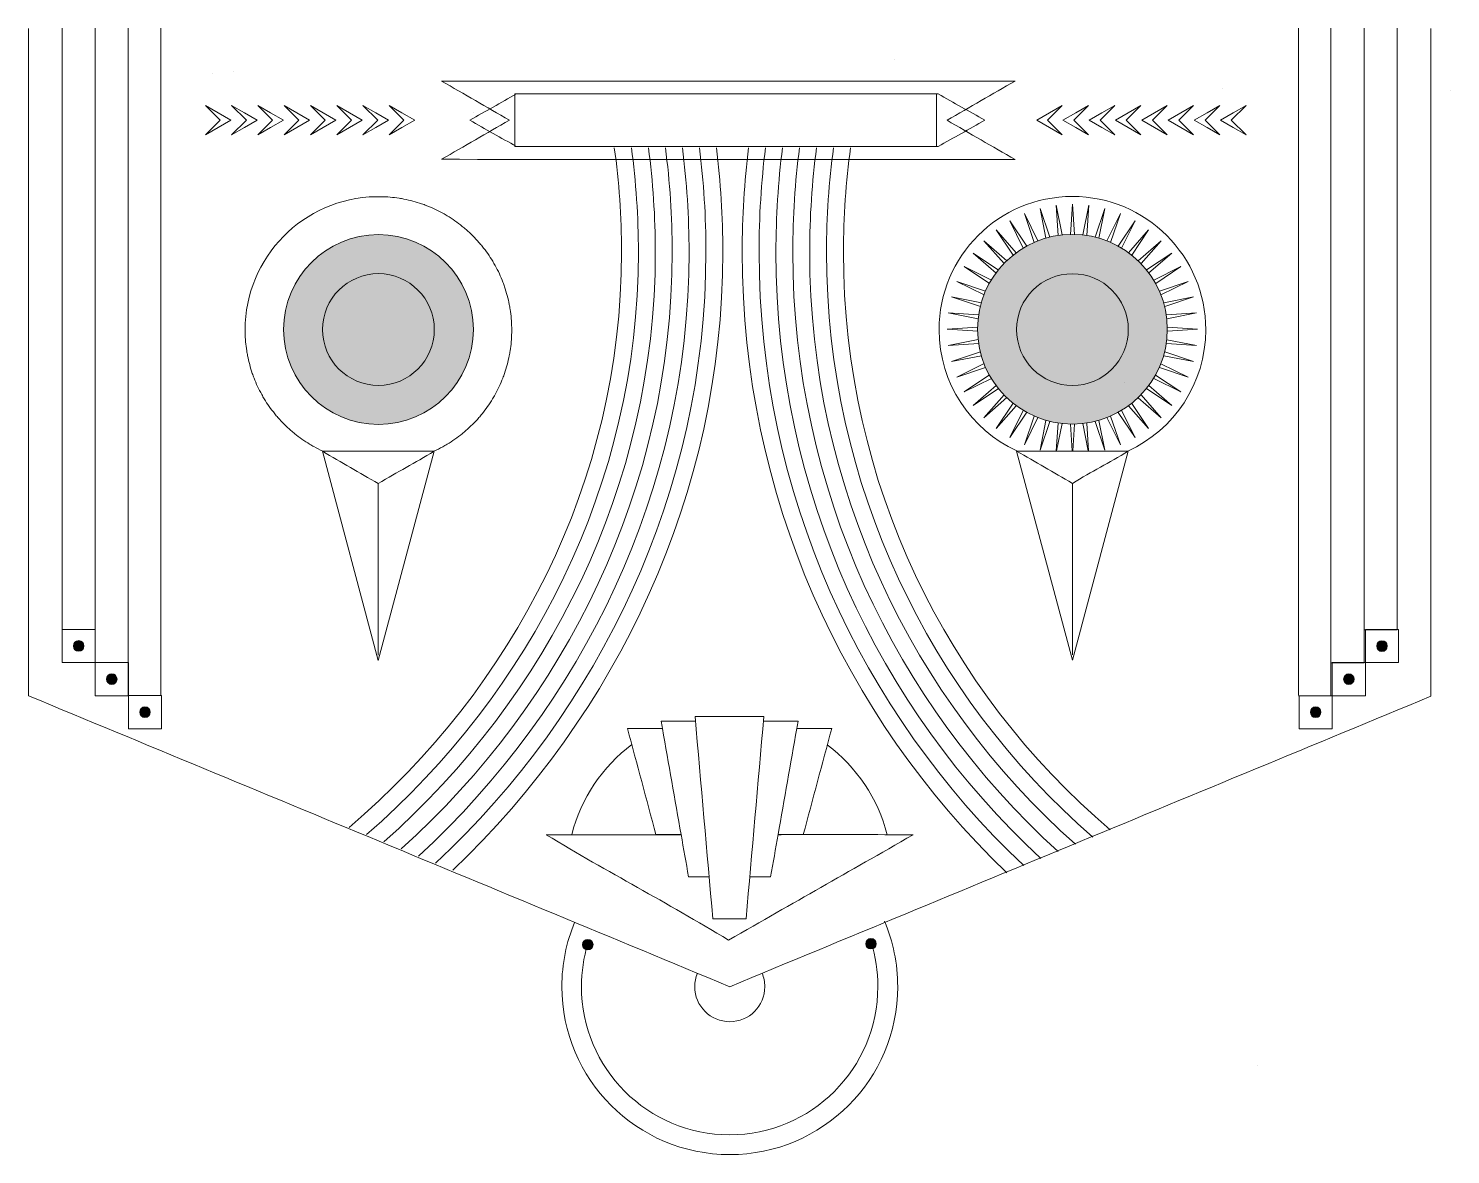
# Model space of a CAD drawing. Header units: inches. Extents: x 3.89 to 8.11, y -8.72 to -3.3.
# Drawn here: x 3.894 to 8.109, y -8.716 to -5.378 of the extents above; entities that cross this region are included whole.
import ezdxf

# ---------------------------------------------------------------- set-up
doc = ezdxf.new("R2010")
doc.units = ezdxf.units.IN
doc.header["$MEASUREMENT"] = 0
doc.layers.add('Layer 1', color=7, linetype='Continuous')

# ---------------------------------------------------------------- blocks, each defined once
blk = doc.blocks.new('block 2')
at = {"layer": 'Layer 1', "lineweight": 0}
blk.add_lwpolyline([(6.5856, -5.7279), (5.3356, -5.7279), (5.3356, -5.5716), (6.5856, -5.5716), (6.5856, -5.7279)], dxfattribs=at)
blk = doc.blocks.new('block 4')
at = {"layer": 'Layer 1', "lineweight": 0}
for points in [[(4.8444, -7.7461), (5.3299, -7.3335), (5.652, -6.7226), (5.652, -6.041), (5.652, -5.9358), (5.6447, -5.8325), (5.6305, -5.7312)], [(4.8444, -7.7461), (5.3299, -7.3335), (5.652, -6.7226), (5.652, -6.041), (5.652, -5.9358), (5.6447, -5.8325), (5.6305, -5.7312)], [(5.681, -5.7312), (5.6948, -5.8325), (5.702, -5.936), (5.702, -6.041), (5.702, -6.7287), (5.3816, -7.3461), (4.896, -7.7676)], [(5.7315, -5.7312), (5.7451, -5.8326), (5.752, -5.936), (5.752, -6.041), (5.752, -6.735), (5.4331, -7.3587), (4.9476, -7.7889)], [(5.7819, -5.7312), (5.7952, -5.8326), (5.802, -5.936), (5.802, -6.041), (5.802, -6.7412), (5.4845, -7.3714), (4.999, -7.8101)], [(5.8323, -5.7312), (5.8453, -5.8328), (5.852, -5.9361), (5.852, -6.041), (5.852, -6.7475), (5.5359, -7.384), (5.0501, -7.8313)], [(5.8827, -5.7312), (5.8955, -5.8328), (5.902, -5.9361), (5.902, -6.041), (5.902, -6.7538), (5.5869, -7.3969), (5.1008, -7.8524)], [(5.933, -5.7312), (5.9456, -5.8328), (5.952, -5.9361), (5.952, -6.041), (5.952, -6.76), (5.638, -7.4096), (5.1515, -7.8733)]]:
    blk.add_open_spline(points, degree=3, knots=[0, 0, 0, 0, 1, 1, 1, 2, 2, 2, 2], dxfattribs=at)
blk = doc.blocks.new('block 5')
at = {"layer": 'Layer 1', "lineweight": 0}
for points in [[(6.0283, -5.7312), (6.0159, -5.8328), (6.0095, -5.9361), (6.0095, -6.041), (6.0095, -6.7637), (6.3102, -7.4164), (6.7934, -7.8806)], [(6.0785, -5.7312), (6.0659, -5.8328), (6.0595, -5.9361), (6.0595, -6.041), (6.0595, -6.7575), (6.361, -7.4037), (6.8441, -7.8596)], [(6.129, -5.7312), (6.116, -5.8328), (6.1095, -5.9361), (6.1095, -6.041), (6.1095, -6.7513), (6.4117, -7.391), (6.8948, -7.8385)], [(6.1794, -5.7312), (6.1662, -5.8326), (6.1595, -5.936), (6.1595, -6.041), (6.1595, -6.7451), (6.4627, -7.3783), (6.9456, -7.8174)], [(6.2298, -5.7312), (6.2165, -5.8326), (6.2095, -5.936), (6.2095, -6.041), (6.2095, -6.7389), (6.5138, -7.3658), (6.997, -7.7961)], [(6.2802, -5.7312), (6.2666, -5.8325), (6.2595, -5.936), (6.2595, -6.041), (6.2595, -6.7328), (6.5649, -7.3532), (7.0483, -7.7749)], [(6.3306, -5.7312), (6.3167, -5.8325), (6.3095, -5.9358), (6.3095, -6.041), (6.3095, -6.7267), (6.6163, -7.3407), (7.1001, -7.7535)], [(6.3306, -5.7312), (6.3167, -5.8325), (6.3095, -5.9358), (6.3095, -6.041), (6.3095, -6.7267), (6.6163, -7.3407), (7.1001, -7.7535)]]:
    blk.add_open_spline(points, degree=3, knots=[0, 0, 0, 0, 1, 1, 1, 2, 2, 2, 2], dxfattribs=at)
blk = doc.blocks.new('block 3')
at = {"layer": 'Layer 1'}
for name in ['block 4', 'block 5']:
    blk.add_blockref(name, (0, 0), dxfattribs=at)
blk = doc.blocks.new('block 7')
at = {"layer": 'Layer 1', "lineweight": 0}
blk.add_lwpolyline([(4.931, -7.2515), (4.7654, -6.6311), (5.0966, -6.6311), (4.931, -7.2515)], dxfattribs=at)
blk.add_open_spline([(4.7654, -6.6311), (4.8225, -6.665), (4.8739, -6.6932), (4.931, -6.7271), (4.989, -6.6917), (5.0386, -6.6665), (5.0966, -6.6311)], degree=3, knots=[0, 0, 0, 0, 1, 1, 1, 2, 2, 2, 2], dxfattribs=at)
blk = doc.blocks.new('block 6')
at = {"layer": 'Layer 1', "lineweight": 0}
blk.add_lwpolyline([(4.931, -6.7271), (4.931, -7.2353)], dxfattribs=at)
at = {"layer": 'Layer 1'}
blk.add_blockref('block 7', (0, 0), dxfattribs=at)
blk = doc.blocks.new('block 9')
at = {"layer": 'Layer 1', "lineweight": 0}
blk.add_lwpolyline([(6.9883, -7.2508), (6.8226, -6.6304), (7.1539, -6.6304), (6.9883, -7.2508)], dxfattribs=at)
blk.add_open_spline([(6.8226, -6.6304), (6.8797, -6.6643), (6.9312, -6.6924), (6.9883, -6.7263), (7.0463, -6.691), (7.0959, -6.6658), (7.1539, -6.6304)], degree=3, knots=[0, 0, 0, 0, 1, 1, 1, 2, 2, 2, 2], dxfattribs=at)
blk = doc.blocks.new('block 8')
at = {"layer": 'Layer 1', "lineweight": 0}
blk.add_lwpolyline([(6.9883, -6.7263), (6.9883, -7.2346)], dxfattribs=at)
at = {"layer": 'Layer 1'}
blk.add_blockref('block 9', (0, 0), dxfattribs=at)
blk = doc.blocks.new('block 15')
at = {"layer": 'Layer 1', "lineweight": 0}
for points in [[(6.4616, -5.2852), (7.4327, -5.2008)], [(6.4622, -5.4706), (6.4622, -5.4706)], [(7.4327, -5.5558), (7.4327, -5.5558)]]:
    blk.add_lwpolyline(points, dxfattribs=at)
blk = doc.blocks.new('block 43')
at = {"layer": 'Layer 1', "lineweight": 0}
for points in [[(3.9941, -5.3771), (3.9941, -7.1593)], [(4.0919, -5.3771), (4.0919, -7.2575)], [(4.19, -5.3771), (4.19, -7.3553)], [(4.2863, -5.3771), (4.2863, -7.3553)], [(4.0919, -7.1593), (3.9941, -7.1593)], [(4.19, -7.2575), (4.0919, -7.2575)], [(4.2863, -7.3553), (4.19, -7.3553)]]:
    blk.add_lwpolyline(points, dxfattribs=at)
blk = doc.blocks.new('block 44')
at = {"layer": 'Layer 1', "lineweight": 0}
for points in [[(7.6581, -5.3764), (7.6581, -7.3546)], [(7.7544, -5.3764), (7.7544, -7.3546)], [(7.8526, -5.3764), (7.8526, -7.2568)], [(7.9504, -5.3764), (7.9504, -7.1586)], [(7.8526, -7.16), (7.9504, -7.16)], [(7.7544, -7.2582), (7.8526, -7.2582)], [(7.6581, -7.356), (7.7544, -7.356)]]:
    blk.add_lwpolyline(points, dxfattribs=at)
blk = doc.blocks.new('block 45')
at = {"layer": 'Layer 1', "lineweight": 0}
for points in [[(6.9824, -5.9883), (6.9883, -5.8983), (6.9942, -5.9883)], [(6.8753, -6.0121), (6.8463, -5.9265), (6.8862, -6.0075)], [(6.9099, -5.9995), (6.8923, -5.911), (6.9213, -5.9964)], [(6.9459, -5.9914), (6.9399, -5.9015), (6.9574, -5.9899)], [(7.0192, -5.9899), (7.0367, -5.9015), (7.0308, -5.9913)], [(7.0555, -5.9963), (7.0844, -5.911), (7.0667, -5.9993)], [(7.0906, -6.0074), (7.1303, -5.9265), (7.1013, -6.0118)], [(6.8126, -6.0501), (6.7624, -5.975), (6.822, -6.0429)], [(6.8427, -6.029), (6.8027, -5.9481), (6.8528, -6.0232)], [(7.1238, -6.0229), (7.1738, -5.9481), (7.1341, -6.0286)], [(7.1549, -6.0426), (7.2142, -5.975), (7.1642, -6.0497)], [(6.7856, -6.075), (6.7259, -6.007), (6.7938, -6.0667)], [(7.1831, -6.0663), (7.2508, -6.007), (7.1915, -6.0746)], [(6.7619, -6.1032), (6.6938, -6.0435), (6.7691, -6.0938)], [(7.208, -6.0935), (7.2827, -6.0435), (7.2152, -6.1026)], [(6.7422, -6.1342), (6.6669, -6.0839), (6.748, -6.1239)], [(7.2292, -6.1236), (7.3097, -6.0839), (7.2351, -6.1338)], [(6.7266, -6.1674), (6.6455, -6.1274), (6.731, -6.1565)], [(7.2462, -6.1563), (7.3312, -6.1274), (7.2506, -6.1671)], [(6.7155, -6.2024), (6.6298, -6.1733), (6.7185, -6.191)], [(7.2587, -6.1908), (7.3467, -6.1733), (7.2617, -6.2022)], [(6.7091, -6.2386), (6.6203, -6.221), (6.7106, -6.227)], [(7.2667, -6.2268), (7.3563, -6.221), (7.2683, -6.2385)], [(6.7076, -6.2753), (6.6172, -6.2695), (6.7076, -6.2635)], [(7.2698, -6.2636), (7.3594, -6.2695), (7.2698, -6.2753)], [(6.7106, -6.312), (6.6203, -6.3179), (6.7091, -6.3003)], [(7.2683, -6.3004), (7.3563, -6.3179), (7.2667, -6.312)], [(6.7185, -6.3478), (6.6298, -6.3654), (6.7155, -6.3364)], [(7.2617, -6.3365), (7.3467, -6.3654), (7.2587, -6.3479)], [(6.731, -6.3824), (6.6455, -6.4114), (6.7266, -6.3714)], [(6.748, -6.415), (6.6669, -6.455), (6.7422, -6.4047)], [(7.2349, -6.4051), (7.3097, -6.455), (7.2292, -6.4153)], [(7.2506, -6.3717), (7.3312, -6.4114), (7.2462, -6.3825)], [(6.7691, -6.445), (6.6938, -6.4953), (6.7619, -6.4357)], [(7.2152, -6.4361), (7.2827, -6.4953), (7.208, -6.4454)], [(6.7938, -6.4722), (6.7259, -6.5318), (6.7855, -6.4639)], [(6.822, -6.496), (6.7624, -6.5639), (6.8126, -6.4888)], [(7.1642, -6.4892), (7.2142, -6.5639), (7.1549, -6.4963)], [(7.1915, -6.4643), (7.2508, -6.5318), (7.1831, -6.4725)], [(6.8528, -6.5157), (6.8027, -6.5908), (6.8427, -6.5099)], [(6.8862, -6.5314), (6.8463, -6.6124), (6.8753, -6.5268)], [(7.1013, -6.5271), (7.1303, -6.6124), (7.0906, -6.5315)], [(7.1341, -6.5103), (7.1738, -6.5908), (7.1238, -6.516)], [(6.9213, -6.5425), (6.8923, -6.6279), (6.9099, -6.5395)], [(6.9459, -6.5475), (6.9403, -6.6303)], [(6.9574, -6.549), (6.9413, -6.6303)], [(6.9876, -6.6303), (6.9824, -6.5506)], [(6.9942, -6.5506), (6.989, -6.6303)], [(7.0353, -6.6303), (7.0192, -6.549)], [(7.0363, -6.6303), (7.0309, -6.5476)], [(7.0667, -6.5396), (7.0844, -6.6279), (7.0555, -6.5426)]]:
    blk.add_lwpolyline(points, dxfattribs=at)
blk = doc.blocks.new('block 46')
at = {"layer": 'Layer 1', "lineweight": 0}
for points in [[(4.4185, -5.6933), (4.462, -5.6498), (4.4185, -5.6062), (4.4562, -5.628), (4.4939, -5.6498), (4.4562, -5.6715), (4.4185, -5.6933)], [(4.5718, -5.6498), (4.534, -5.6716), (4.4963, -5.6933), (4.5399, -5.6498), (4.4963, -5.6062), (4.534, -5.628), (4.5718, -5.6498)], [(4.6496, -5.6498), (4.6119, -5.6716), (4.5741, -5.6934), (4.6177, -5.6498), (4.5741, -5.6062), (4.6119, -5.628), (4.6496, -5.6498)], [(4.7275, -5.6498), (4.6897, -5.6716), (4.652, -5.6934), (4.6956, -5.6498), (4.652, -5.6062), (4.6897, -5.628), (4.7275, -5.6498)], [(4.8053, -5.6498), (4.7676, -5.6716), (4.7298, -5.6934), (4.7734, -5.6498), (4.7298, -5.6062), (4.7676, -5.628), (4.8053, -5.6498)], [(4.8831, -5.6498), (4.8454, -5.6716), (4.8077, -5.6934), (4.8512, -5.6498), (4.8077, -5.6062), (4.8454, -5.628), (4.8831, -5.6498)], [(4.961, -5.6498), (4.9232, -5.6716), (4.8855, -5.6934), (4.9291, -5.6498), (4.8855, -5.6062), (4.9232, -5.628), (4.961, -5.6498)], [(4.9633, -5.6934), (5.0069, -5.6498), (4.9633, -5.6062), (5.0011, -5.628), (5.0388, -5.6498), (5.0011, -5.6716), (4.9633, -5.6934)]]:
    blk.add_lwpolyline(points, dxfattribs=at)
blk = doc.blocks.new('block 47')
at = {"layer": 'Layer 1', "lineweight": 0}
for points in [[(6.9579, -5.6061), (6.9143, -5.6497), (6.9579, -5.6933), (6.9201, -5.6715), (6.8824, -5.6497), (6.9201, -5.6279), (6.9579, -5.6061)], [(6.9602, -5.6497), (6.998, -5.6279), (7.0357, -5.6061), (6.9921, -5.6497), (7.0357, -5.6933), (6.998, -5.6715), (6.9602, -5.6497)], [(7.0381, -5.6497), (7.0758, -5.6279), (7.1136, -5.6061), (7.07, -5.6497), (7.1136, -5.6933), (7.0758, -5.6715), (7.0381, -5.6497)], [(7.1159, -5.6497), (7.1537, -5.6279), (7.1914, -5.6061), (7.1478, -5.6497), (7.1914, -5.6933), (7.1537, -5.6715), (7.1159, -5.6497)], [(7.1938, -5.6497), (7.2315, -5.6279), (7.2692, -5.6061), (7.2257, -5.6497), (7.2692, -5.6933), (7.2315, -5.6715), (7.1938, -5.6497)], [(7.2716, -5.6497), (7.3093, -5.6279), (7.3471, -5.6062), (7.3035, -5.6497), (7.3471, -5.6933), (7.3093, -5.6715), (7.2716, -5.6497)], [(7.3494, -5.6497), (7.3872, -5.628), (7.4249, -5.6062), (7.3813, -5.6497), (7.4249, -5.6933), (7.3872, -5.6715), (7.3494, -5.6497)], [(7.5028, -5.6062), (7.4592, -5.6498), (7.5028, -5.6933), (7.465, -5.6715), (7.4273, -5.6498), (7.465, -5.628), (7.5028, -5.6062)]]:
    blk.add_lwpolyline(points, dxfattribs=at)
blk = doc.blocks.new('block 48')
at = {"layer": 'Layer 1', "lineweight": 0}
for points, knots in [([(5.9224, -8.0176), (5.9553, -8.0176), (5.9882, -8.0176), (6.0211, -8.0176), (6.0386, -7.8176), (6.0561, -7.6176), (6.0736, -7.4176), (6.0057, -7.4176), (5.9378, -7.4176), (5.8699, -7.4176), (5.8874, -7.6176), (5.9049, -7.8176), (5.9224, -8.0176)], [0, 0, 0, 0, 1, 1, 1, 2, 2, 2, 3, 3, 3, 4, 4, 4, 4]), ([(5.8285, -7.7676), (5.8037, -7.7676), (5.7788, -7.7676), (5.754, -7.7676), (5.7259, -7.6628), (5.6977, -7.5579), (5.6697, -7.453), (5.7041, -7.453), (5.7387, -7.453), (5.7731, -7.453)], [0, 0, 0, 0, 1, 1, 1, 2, 2, 2, 3, 3, 3, 3]), ([(5.871, -7.431), (5.8372, -7.431), (5.8031, -7.431), (5.7692, -7.431), (5.7705, -7.4383), (5.7719, -7.4457), (5.7731, -7.453), (5.7916, -7.5579), (5.8101, -7.6628), (5.8285, -7.7676), (5.8359, -7.8093), (5.8433, -7.851), (5.8506, -7.8926), (5.8709, -7.8926), (5.891, -7.8926), (5.9113, -7.8926)], [0, 0, 0, 0, 1, 1, 1, 2, 2, 2, 3, 3, 3, 4, 4, 4, 5, 5, 5, 5]), ([(6.032, -7.8926), (6.0526, -7.8926), (6.0733, -7.8926), (6.0938, -7.8926), (6.1012, -7.851), (6.1085, -7.8093), (6.1159, -7.7676), (6.1344, -7.6628), (6.1528, -7.5579), (6.1713, -7.453), (6.1726, -7.4457), (6.174, -7.4383), (6.1752, -7.431), (6.1409, -7.431), (6.1067, -7.431), (6.0724, -7.431)], [0, 0, 0, 0, 1, 1, 1, 2, 2, 2, 3, 3, 3, 4, 4, 4, 5, 5, 5, 5]), ([(6.1713, -7.453), (6.2058, -7.453), (6.2403, -7.453), (6.2748, -7.453), (6.2467, -7.5579), (6.2185, -7.6628), (6.1905, -7.7676), (6.1656, -7.7676), (6.1408, -7.7676), (6.1159, -7.7676)], [0, 0, 0, 0, 1, 1, 1, 2, 2, 2, 3, 3, 3, 3])]:
    blk.add_open_spline(points, degree=3, knots=knots, dxfattribs=at)

msp = doc.modelspace()

# ---------------------------------------------------------------- hatches: boundary and pattern name
at = {"layer": 'Layer 1'}
h = msp.add_hatch(color=32, dxfattribs=at)
h.dxf.hatch_style = 2
edge = h.paths.add_edge_path()
edge.add_spline(control_points=[(5.2127, -6.2703), (5.2127, -6.4256), (5.0867, -6.5515), (4.9314, -6.5515), (4.7761, -6.5515), (4.6502, -6.4256), (4.6502, -6.2703), (4.6502, -6.1149), (4.7761, -5.989), (4.9314, -5.989), (5.0867, -5.989), (5.2127, -6.1149), (5.2127, -6.2703)], knot_values=[0, 0, 0, 0, 1, 1, 1, 2, 2, 2, 3, 3, 3, 4, 4, 4, 4], degree=3, periodic=1)
h = msp.add_hatch(color=32, dxfattribs=at)
h.dxf.hatch_style = 2
edge = h.paths.add_edge_path()
edge.add_spline(control_points=[(7.2695, -6.2693), (7.2695, -6.4247), (7.1436, -6.5506), (6.9883, -6.5506), (6.8329, -6.5506), (6.707, -6.4247), (6.707, -6.2693), (6.707, -6.114), (6.8329, -5.9881), (6.9883, -5.9881), (7.1436, -5.9881), (7.2695, -6.114), (7.2695, -6.2693)], knot_values=[0, 0, 0, 0, 1, 1, 1, 2, 2, 2, 3, 3, 3, 4, 4, 4, 4], degree=3, periodic=1)
h = msp.add_hatch(color=32, dxfattribs=at)
h.dxf.hatch_style = 2
edge = h.paths.add_edge_path()
edge.add_spline(control_points=[(4.0586, -7.2084), (4.0586, -7.2171), (4.0516, -7.2242), (4.043, -7.2242), (4.0343, -7.2242), (4.0273, -7.2171), (4.0273, -7.2084), (4.0273, -7.1996), (4.0343, -7.1925), (4.043, -7.1925), (4.0516, -7.1925), (4.0586, -7.1996), (4.0586, -7.2084)], knot_values=[0, 0, 0, 0, 1, 1, 1, 2, 2, 2, 3, 3, 3, 4, 4, 4, 4], degree=3, periodic=1)
h = msp.add_hatch(color=32, dxfattribs=at)
h.dxf.hatch_style = 2
edge = h.paths.add_edge_path()
edge.add_spline(control_points=[(7.8901, -7.2086), (7.8901, -7.2174), (7.8971, -7.2245), (7.9057, -7.2245), (7.9144, -7.2245), (7.9214, -7.2174), (7.9214, -7.2086), (7.9214, -7.1999), (7.9144, -7.1928), (7.9057, -7.1928), (7.8971, -7.1928), (7.8901, -7.1999), (7.8901, -7.2086)], knot_values=[0, 0, 0, 0, 1, 1, 1, 2, 2, 2, 3, 3, 3, 4, 4, 4, 4], degree=3, periodic=1)
h = msp.add_hatch(color=32, dxfattribs=at)
h.dxf.hatch_style = 2
edge = h.paths.add_edge_path()
edge.add_spline(control_points=[(4.1566, -7.3065), (4.1566, -7.3153), (4.1496, -7.3224), (4.1409, -7.3224), (4.1323, -7.3224), (4.1253, -7.3153), (4.1253, -7.3065), (4.1253, -7.2978), (4.1323, -7.2907), (4.1409, -7.2907), (4.1496, -7.2907), (4.1566, -7.2978), (4.1566, -7.3065)], knot_values=[0, 0, 0, 0, 1, 1, 1, 2, 2, 2, 3, 3, 3, 4, 4, 4, 4], degree=3, periodic=1)
h = msp.add_hatch(color=32, dxfattribs=at)
h.dxf.hatch_style = 2
edge = h.paths.add_edge_path()
edge.add_spline(control_points=[(7.7921, -7.3068), (7.7921, -7.3155), (7.7991, -7.3226), (7.8078, -7.3226), (7.8164, -7.3226), (7.8234, -7.3155), (7.8234, -7.3068), (7.8234, -7.298), (7.8164, -7.2909), (7.8078, -7.2909), (7.7991, -7.2909), (7.7921, -7.298), (7.7921, -7.3068)], knot_values=[0, 0, 0, 0, 1, 1, 1, 2, 2, 2, 3, 3, 3, 4, 4, 4, 4], degree=3, periodic=1)
h = msp.add_hatch(color=32, dxfattribs=at)
h.dxf.hatch_style = 2
edge = h.paths.add_edge_path()
edge.add_spline(control_points=[(4.2552, -7.4045), (4.2552, -7.4133), (4.2482, -7.4204), (4.2395, -7.4204), (4.2309, -7.4204), (4.2239, -7.4133), (4.2239, -7.4045), (4.2239, -7.3958), (4.2309, -7.3887), (4.2395, -7.3887), (4.2482, -7.3887), (4.2552, -7.3958), (4.2552, -7.4045)], knot_values=[0, 0, 0, 0, 1, 1, 1, 2, 2, 2, 3, 3, 3, 4, 4, 4, 4], degree=3, periodic=1)
h = msp.add_hatch(color=32, dxfattribs=at)
h.dxf.hatch_style = 2
edge = h.paths.add_edge_path()
edge.add_spline(control_points=[(7.6936, -7.4047), (7.6936, -7.4135), (7.7006, -7.4206), (7.7092, -7.4206), (7.7178, -7.4206), (7.7248, -7.4135), (7.7248, -7.4047), (7.7248, -7.396), (7.7178, -7.3889), (7.7092, -7.3889), (7.7006, -7.3889), (7.6936, -7.396), (7.6936, -7.4047)], knot_values=[0, 0, 0, 0, 1, 1, 1, 2, 2, 2, 3, 3, 3, 4, 4, 4, 4], degree=3, periodic=1)
h = msp.add_hatch(color=32, dxfattribs=at)
h.dxf.hatch_style = 2
edge = h.paths.add_edge_path()
edge.add_spline(control_points=[(5.5674, -8.0937), (5.5674, -8.1023), (5.5604, -8.1093), (5.5517, -8.1093), (5.5431, -8.1093), (5.5361, -8.1023), (5.5361, -8.0937), (5.5361, -8.0851), (5.5431, -8.0781), (5.5517, -8.0781), (5.5604, -8.0781), (5.5674, -8.0851), (5.5674, -8.0937)], knot_values=[0, 0, 0, 0, 1, 1, 1, 2, 2, 2, 3, 3, 3, 4, 4, 4, 4], degree=3, periodic=1)
h = msp.add_hatch(color=32, dxfattribs=at)
h.dxf.hatch_style = 2
edge = h.paths.add_edge_path()
edge.add_spline(control_points=[(6.4068, -8.091), (6.4068, -8.0996), (6.3998, -8.1066), (6.3912, -8.1066), (6.3826, -8.1066), (6.3756, -8.0996), (6.3756, -8.091), (6.3756, -8.0824), (6.3826, -8.0754), (6.3912, -8.0754), (6.3998, -8.0754), (6.4068, -8.0824), (6.4068, -8.091)], knot_values=[0, 0, 0, 0, 1, 1, 1, 2, 2, 2, 3, 3, 3, 4, 4, 4, 4], degree=3, periodic=1)

# ---------------------------------------------------------------- linework, layer by layer
at = {"layer": 'Layer 1', "lineweight": 0}
for points in [[(4.441, -5.5099), (4.441, -5.5099)], [(4.5019, -5.5046), (4.5019, -5.5046)], [(8.109, -5.5613), (8.109, -5.5613)], [(5.2129, -5.6276), (5.2129, -5.6276)], [(7.1435, -6.4279), (7.1435, -6.4279)], [(4.092, -7.2575), (3.9939, -7.2575), (3.9939, -7.1593), (4.092, -7.1593), (4.092, -7.2575)], [(7.8567, -7.2577), (7.9548, -7.2577), (7.9548, -7.1596), (7.8567, -7.1596), (7.8567, -7.2577)], [(4.1905, -7.3557), (4.0923, -7.3557), (4.0923, -7.2576), (4.1905, -7.2576), (4.1905, -7.3557)], [(7.7582, -7.356), (7.8564, -7.356), (7.8564, -7.2578), (7.7582, -7.2578), (7.7582, -7.356)], [(4.2886, -7.4536), (4.1905, -7.4536), (4.1905, -7.3554), (4.2886, -7.3554), (4.2886, -7.4536)], [(7.6601, -7.4538), (7.7582, -7.4538), (7.7582, -7.3557), (7.6601, -7.3557), (7.6601, -7.4538)], [(4.0764, -7.4559), (4.0764, -7.4559)], [(7.5371, -8.4532), (7.5371, -8.4532)]]:
    msp.add_lwpolyline(points, dxfattribs=at)
for points, knots in [([(3.894, -5.3777), (3.894, -6.0371), (3.894, -6.6965), (3.894, -7.3559), (4.5869, -7.6433), (5.2798, -7.9308), (5.9727, -8.2183), (6.6652, -7.9314), (7.3578, -7.6445), (8.0504, -7.3575), (8.0504, -6.6976), (8.0504, -6.0376), (8.0504, -5.3777)], [0, 0, 0, 0, 1, 1, 1, 2, 2, 2, 3, 3, 3, 4, 4, 4, 4]), ([(5.1185, -5.5336), (5.6851, -5.5336), (6.2517, -5.5336), (6.8182, -5.5336), (6.751, -5.5724), (6.6838, -5.6112), (6.6166, -5.65), (6.6838, -5.6888), (6.751, -5.7276), (6.8182, -5.7664), (6.2517, -5.7662), (5.6851, -5.7659), (5.1185, -5.7657), (5.1855, -5.727), (5.2525, -5.6883), (5.3194, -5.6496), (5.2525, -5.611), (5.1855, -5.5723), (5.1185, -5.5336)], [0, 0, 0, 0, 1, 1, 1, 2, 2, 2, 3, 3, 3, 4, 4, 4, 5, 5, 5, 6, 6, 6, 6]), ([(5.2024, -5.6498), (5.2468, -5.6759), (5.2958, -5.7019), (5.3402, -5.728), (5.7584, -5.7285), (6.172, -5.7274), (6.5902, -5.728), (6.6363, -5.7013), (6.6824, -5.6765), (6.7285, -5.6498), (6.6824, -5.6232), (6.6363, -5.5983), (6.5902, -5.5717), (6.1735, -5.5723), (5.7569, -5.5711), (5.3402, -5.5717), (5.2943, -5.5977), (5.2483, -5.6238), (5.2024, -5.6498)], [0, 0, 0, 0, 1, 1, 1, 2, 2, 2, 3, 3, 3, 4, 4, 4, 5, 5, 5, 6, 6, 6, 6]), ([(5.096, -6.631), (5.1049, -6.6268), (5.1138, -6.6225), (5.1222, -6.6176), (5.1265, -6.6153), (5.1307, -6.6129), (5.1349, -6.6104), (5.1506, -6.601), (5.1654, -6.5906), (5.1794, -6.5793), (5.1832, -6.5761), (5.1869, -6.5731), (5.1907, -6.5699), (5.2043, -6.5579), (5.2172, -6.5451), (5.229, -6.5315), (5.2324, -6.5278), (5.2354, -6.524), (5.2385, -6.5203), (5.2499, -6.5063), (5.2603, -6.4914), (5.2696, -6.476), (5.2696, -6.476), (5.2696, -6.4758), (5.2696, -6.4758), (5.2722, -6.4717), (5.2746, -6.4675), (5.2769, -6.4633), (5.2857, -6.4475), (5.2935, -6.4311), (5.3, -6.414), (5.3018, -6.4096), (5.3035, -6.405), (5.3051, -6.4003), (5.311, -6.3833), (5.3157, -6.3658), (5.3192, -6.3478), (5.3201, -6.3431), (5.321, -6.3383), (5.3217, -6.3335), (5.3244, -6.3158), (5.3261, -6.2978), (5.3264, -6.2793), (5.3265, -6.2768), (5.3265, -6.2742), (5.3265, -6.2717), (5.3265, -6.2693), (5.3265, -6.2669), (5.3264, -6.2647), (5.3261, -6.2464), (5.3246, -6.2283), (5.3218, -6.2106), (5.3211, -6.2058), (5.3203, -6.201), (5.3193, -6.1963), (5.3193, -6.1963), (5.3192, -6.1963), (5.3192, -6.1963), (5.3158, -6.1782), (5.3111, -6.1607), (5.3053, -6.1436), (5.3037, -6.139), (5.3021, -6.1344), (5.3004, -6.13), (5.2939, -6.1129), (5.2861, -6.0964), (5.2774, -6.0806), (5.275, -6.0762), (5.2725, -6.0719), (5.27, -6.0678), (5.2607, -6.0522), (5.2503, -6.0374), (5.2389, -6.0235), (5.2358, -6.0196), (5.2328, -6.0158), (5.2293, -6.0122), (5.2176, -5.9985), (5.2047, -5.9856), (5.191, -5.9739), (5.1874, -5.9704), (5.1836, -5.9674), (5.1799, -5.9644), (5.1658, -5.9529), (5.1508, -5.9424), (5.1353, -5.9331), (5.1311, -5.9304), (5.1269, -5.9281), (5.1226, -5.9257), (5.1068, -5.9169), (5.0904, -5.9092), (5.0733, -5.9028), (5.0687, -5.9008), (5.0642, -5.8992), (5.0594, -5.8978), (5.0425, -5.8918), (5.025, -5.8871), (5.0071, -5.8838), (5.0024, -5.8826), (4.9976, -5.8818), (4.9928, -5.8813), (4.9751, -5.8783), (4.9569, -5.8768), (4.9385, -5.8765), (4.9361, -5.8764), (4.9337, -5.8764), (4.9314, -5.8764), (4.9289, -5.8764), (4.9264, -5.8764), (4.9239, -5.8765), (4.7092, -5.8804), (4.5363, -6.0558), (4.5363, -6.2717), (4.5363, -6.2742), (4.5363, -6.2768), (4.5364, -6.2793), (4.5367, -6.2976), (4.5382, -6.3157), (4.5411, -6.3333), (4.5418, -6.3382), (4.5426, -6.3431), (4.5436, -6.3478), (4.5471, -6.3657), (4.5518, -6.3832), (4.5576, -6.4003), (4.5592, -6.4049), (4.5608, -6.4094), (4.5626, -6.414), (4.5692, -6.431), (4.5768, -6.4474), (4.5856, -6.4631), (4.5879, -6.4674), (4.5904, -6.4715), (4.5929, -6.4757), (4.6022, -6.4913), (4.6126, -6.506), (4.6242, -6.52), (4.6271, -6.5239), (4.6303, -6.5276), (4.6336, -6.5314), (4.6454, -6.545), (4.6582, -6.5578), (4.6719, -6.5696), (4.6756, -6.5728), (4.6793, -6.576), (4.6831, -6.579), (4.6971, -6.5904), (4.7119, -6.6008), (4.7275, -6.6101), (4.7317, -6.6126), (4.7358, -6.6151), (4.7401, -6.6175), (4.7486, -6.6222), (4.7574, -6.6267), (4.7663, -6.6307)], [0, 0, 0, 0, 1, 1, 1, 2, 2, 2, 3, 3, 3, 4, 4, 4, 5, 5, 5, 6, 6, 6, 7, 7, 7, 8, 8, 8, 9, 9, 9, 10, 10, 10, 11, 11, 11, 12, 12, 12, 13, 13, 13, 14, 14, 14, 15, 15, 15, 16, 16, 16, 17, 17, 17, 18, 18, 18, 19, 19, 19, 20, 20, 20, 21, 21, 21, 22, 22, 22, 23, 23, 23, 24, 24, 24, 25, 25, 25, 26, 26, 26, 27, 27, 27, 28, 28, 28, 29, 29, 29, 30, 30, 30, 31, 31, 31, 32, 32, 32, 33, 33, 33, 34, 34, 34, 35, 35, 35, 36, 36, 36, 37, 37, 37, 38, 38, 38, 39, 39, 39, 40, 40, 40, 41, 41, 41, 42, 42, 42, 43, 43, 43, 44, 44, 44, 45, 45, 45, 46, 46, 46, 47, 47, 47, 48, 48, 48, 49, 49, 49, 50, 50, 50, 51, 51, 51, 51]), ([(6.823, -6.6301), (6.6873, -6.5675), (6.5931, -6.4302), (6.5931, -6.271), (6.5931, -6.0527), (6.77, -5.8758), (6.9883, -5.8758), (7.2065, -5.8758), (7.3835, -6.0527), (7.3835, -6.271), (7.3835, -6.4305), (7.2889, -6.5679), (7.1528, -6.6304)], [0, 0, 0, 0, 1, 1, 1, 2, 2, 2, 3, 3, 3, 4, 4, 4, 4]), ([(5.2127, -6.2703), (5.2127, -6.4256), (5.0867, -6.5515), (4.9314, -6.5515), (4.7761, -6.5515), (4.6502, -6.4256), (4.6502, -6.2703), (4.6502, -6.1149), (4.7761, -5.989), (4.9314, -5.989), (5.0867, -5.989), (5.2127, -6.1149), (5.2127, -6.2703)], [0, 0, 0, 0, 1, 1, 1, 2, 2, 2, 3, 3, 3, 4, 4, 4, 4]), ([(7.2695, -6.2693), (7.2695, -6.4247), (7.1436, -6.5506), (6.9883, -6.5506), (6.8329, -6.5506), (6.707, -6.4247), (6.707, -6.2693), (6.707, -6.114), (6.8329, -5.9881), (6.9883, -5.9881), (7.1436, -5.9881), (7.2695, -6.114), (7.2695, -6.2693)], [0, 0, 0, 0, 1, 1, 1, 2, 2, 2, 3, 3, 3, 4, 4, 4, 4]), ([(5.097, -6.2703), (5.097, -6.3617), (5.0229, -6.4359), (4.9314, -6.4359), (4.8399, -6.4359), (4.7658, -6.3617), (4.7658, -6.2703), (4.7658, -6.1788), (4.8399, -6.1046), (4.9314, -6.1046), (5.0229, -6.1046), (5.097, -6.1788), (5.097, -6.2703)], [0, 0, 0, 0, 1, 1, 1, 2, 2, 2, 3, 3, 3, 4, 4, 4, 4]), ([(7.1539, -6.2705), (7.1539, -6.3619), (7.0797, -6.4361), (6.9883, -6.4361), (6.8968, -6.4361), (6.8226, -6.3619), (6.8226, -6.2705), (6.8226, -6.179), (6.8968, -6.1048), (6.9883, -6.1048), (7.0797, -6.1048), (7.1539, -6.179), (7.1539, -6.2705)], [0, 0, 0, 0, 1, 1, 1, 2, 2, 2, 3, 3, 3, 4, 4, 4, 4]), ([(4.0586, -7.2084), (4.0586, -7.2171), (4.0516, -7.2242), (4.043, -7.2242), (4.0343, -7.2242), (4.0273, -7.2171), (4.0273, -7.2084), (4.0273, -7.1996), (4.0343, -7.1925), (4.043, -7.1925), (4.0516, -7.1925), (4.0586, -7.1996), (4.0586, -7.2084)], [0, 0, 0, 0, 1, 1, 1, 2, 2, 2, 3, 3, 3, 4, 4, 4, 4]), ([(7.8901, -7.2086), (7.8901, -7.2174), (7.8971, -7.2245), (7.9057, -7.2245), (7.9144, -7.2245), (7.9214, -7.2174), (7.9214, -7.2086), (7.9214, -7.1999), (7.9144, -7.1928), (7.9057, -7.1928), (7.8971, -7.1928), (7.8901, -7.1999), (7.8901, -7.2086)], [0, 0, 0, 0, 1, 1, 1, 2, 2, 2, 3, 3, 3, 4, 4, 4, 4]), ([(4.1566, -7.3065), (4.1566, -7.3153), (4.1496, -7.3224), (4.1409, -7.3224), (4.1323, -7.3224), (4.1253, -7.3153), (4.1253, -7.3065), (4.1253, -7.2978), (4.1323, -7.2907), (4.1409, -7.2907), (4.1496, -7.2907), (4.1566, -7.2978), (4.1566, -7.3065)], [0, 0, 0, 0, 1, 1, 1, 2, 2, 2, 3, 3, 3, 4, 4, 4, 4]), ([(7.7921, -7.3068), (7.7921, -7.3155), (7.7991, -7.3226), (7.8078, -7.3226), (7.8164, -7.3226), (7.8234, -7.3155), (7.8234, -7.3068), (7.8234, -7.298), (7.8164, -7.2909), (7.8078, -7.2909), (7.7991, -7.2909), (7.7921, -7.298), (7.7921, -7.3068)], [0, 0, 0, 0, 1, 1, 1, 2, 2, 2, 3, 3, 3, 4, 4, 4, 4]), ([(4.2552, -7.4045), (4.2552, -7.4133), (4.2482, -7.4204), (4.2395, -7.4204), (4.2309, -7.4204), (4.2239, -7.4133), (4.2239, -7.4045), (4.2239, -7.3958), (4.2309, -7.3887), (4.2395, -7.3887), (4.2482, -7.3887), (4.2552, -7.3958), (4.2552, -7.4045)], [0, 0, 0, 0, 1, 1, 1, 2, 2, 2, 3, 3, 3, 4, 4, 4, 4]), ([(7.6936, -7.4047), (7.6936, -7.4135), (7.7006, -7.4206), (7.7092, -7.4206), (7.7178, -7.4206), (7.7248, -7.4135), (7.7248, -7.4047), (7.7248, -7.396), (7.7178, -7.3889), (7.7092, -7.3889), (7.7006, -7.3889), (7.6936, -7.396), (7.6936, -7.4047)], [0, 0, 0, 0, 1, 1, 1, 2, 2, 2, 3, 3, 3, 4, 4, 4, 4]), ([(6.116, -7.7678), (6.1407, -7.7676), (6.1656, -7.7676), (6.1906, -7.7676), (6.2953, -7.7676), (6.4025, -7.7676), (6.516, -7.7679), (6.3183, -7.8813), (6.1671, -7.9669), (5.9694, -8.0803), (5.7808, -7.9661), (5.6171, -7.8819), (5.4285, -7.7679), (5.569, -7.7682), (5.7001, -7.7682), (5.8286, -7.7679)], [0, 0, 0, 0, 1, 1, 1, 2, 2, 2, 3, 3, 3, 4, 4, 4, 5, 5, 5, 5]), ([(6.4313, -8.0246), (6.4565, -8.0841), (6.4704, -8.1496), (6.4704, -8.2183), (6.4704, -8.4932), (6.2475, -8.716), (5.9727, -8.716), (5.6978, -8.716), (5.475, -8.4932), (5.475, -8.2183), (5.475, -8.1508), (5.4884, -8.0865), (5.5127, -8.0278)], [0, 0, 0, 0, 1, 1, 1, 2, 2, 2, 3, 3, 3, 4, 4, 4, 4]), ([(6.3917, -8.0877), (6.4045, -8.129), (6.4115, -8.1728), (6.4115, -8.2183), (6.4115, -8.4609), (6.2148, -8.6575), (5.9722, -8.6575), (5.7296, -8.6575), (5.533, -8.4609), (5.533, -8.2183), (5.533, -8.174), (5.5395, -8.1313), (5.5517, -8.091)], [0, 0, 0, 0, 1, 1, 1, 2, 2, 2, 3, 3, 3, 4, 4, 4, 4]), ([(5.5674, -8.0937), (5.5674, -8.1023), (5.5604, -8.1093), (5.5517, -8.1093), (5.5431, -8.1093), (5.5361, -8.1023), (5.5361, -8.0937), (5.5361, -8.0851), (5.5431, -8.0781), (5.5517, -8.0781), (5.5604, -8.0781), (5.5674, -8.0851), (5.5674, -8.0937)], [0, 0, 0, 0, 1, 1, 1, 2, 2, 2, 3, 3, 3, 4, 4, 4, 4]), ([(6.4068, -8.091), (6.4068, -8.0996), (6.3998, -8.1066), (6.3912, -8.1066), (6.3826, -8.1066), (6.3756, -8.0996), (6.3756, -8.091), (6.3756, -8.0824), (6.3826, -8.0754), (6.3912, -8.0754), (6.3998, -8.0754), (6.4068, -8.0824), (6.4068, -8.091)], [0, 0, 0, 0, 1, 1, 1, 2, 2, 2, 3, 3, 3, 4, 4, 4, 4]), ([(6.0685, -8.1786), (6.0736, -8.1908), (6.0764, -8.2043), (6.0764, -8.2183), (6.0764, -8.2756), (6.03, -8.3221), (5.9726, -8.3221), (5.9154, -8.3221), (5.8689, -8.2756), (5.8689, -8.2183), (5.8689, -8.2043), (5.8717, -8.1908), (5.8768, -8.1786)], [0, 0, 0, 0, 1, 1, 1, 2, 2, 2, 3, 3, 3, 4, 4, 4, 4])]:
    msp.add_open_spline(points, degree=3, knots=knots, dxfattribs=at)
for points in [[(5.5043, -7.7679), (5.5317, -7.6597), (5.5957, -7.566), (5.6825, -7.5008)], [(6.2618, -7.5015), (6.3482, -7.5665), (6.4118, -7.66), (6.4392, -7.7678)]]:
    msp.add_open_spline(points, degree=3, dxfattribs=at)

# ---------------------------------------------------------------- block references
at = {"layer": 'Layer 1'}
for name in ['block 15', 'block 43', 'block 44', 'block 2', 'block 46', 'block 47', 'block 3', 'block 45', 'block 6', 'block 8', 'block 48']:
    msp.add_blockref(name, (0, 0), dxfattribs=at)

doc.saveas('drawing.dxf')
